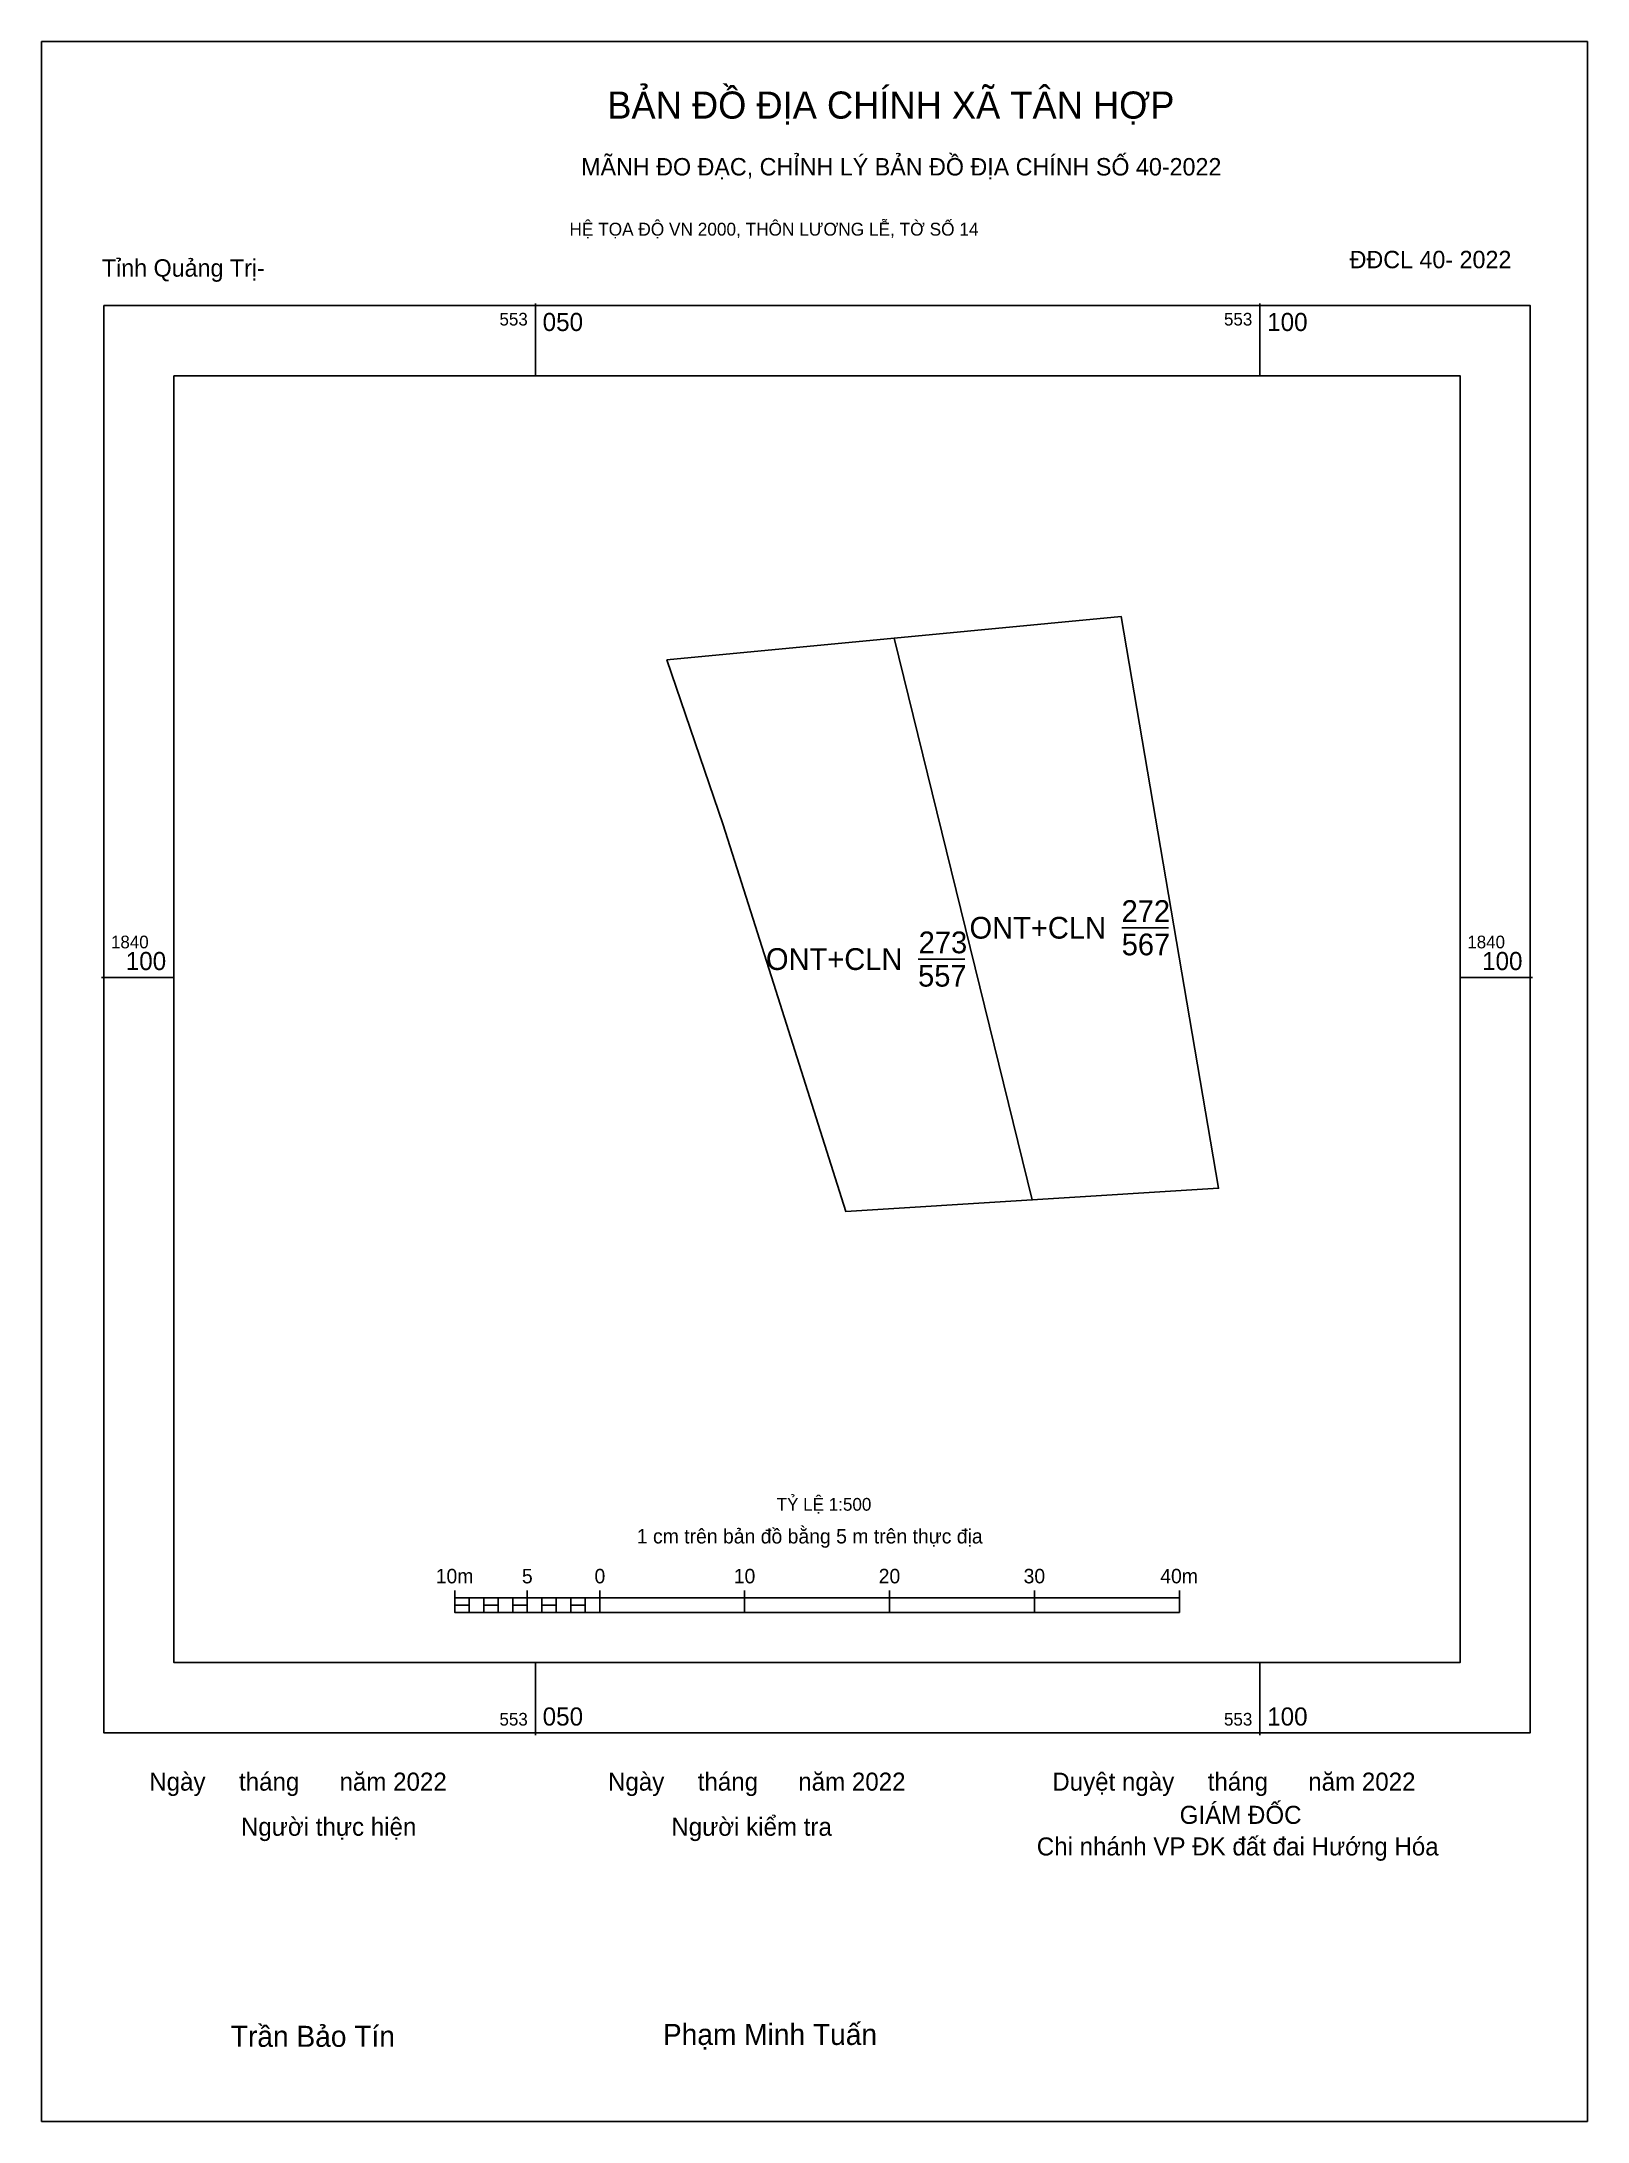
# Model space of a CAD drawing. Extents: x 553016 to 553123, y 1840021 to 1840165.
import ezdxf

# ---------------------------------------------------------------- set-up
doc = ezdxf.new("R2010")
doc.units = 0
for name, color, linetype in [('Level 10', 7, 'Continuous'), ('Level 13', 7, 'Continuous'), ('Level 15', 7, 'Continuous'), ('Level 27', 7, 'Continuous'), ('Level 6', 7, 'Continuous'), ('Level 62', 7, 'Continuous'), ('Level 63', 7, 'Continuous'), ('Level 9', 7, 'Continuous')]:
    doc.layers.add(name, color=color, linetype=linetype)

msp = doc.modelspace()

# ---------------------------------------------------------------- linework, layer by layer
at = {"layer": 'Level 10'}
for p, q in [((553090.46, 1840103.42), (553093.69, 1840103.42)), ((553076.41, 1840101.26), (553079.64, 1840101.26))]:
    msp.add_line(p, q, dxfattribs=at)
for points in [[(553084.29, 1840084.65), (553074.75, 1840123.39), (553090.42, 1840124.89), (553097.15, 1840085.45)], [(553074.75, 1840123.39), (553084.29, 1840084.65), (553071.43, 1840083.84), (553066.59, 1840099.09), (553062.96, 1840110.53), (553059.08, 1840121.89)]]:
    msp.add_lwpolyline(points, close=True, dxfattribs=at)
at = {"layer": 'Level 15'}
msp.add_lwpolyline([(553015.92, 1840164.54), (553122.6, 1840164.54), (553122.6, 1840021.09), (553015.92, 1840021.09)], close=True, dxfattribs=at)
at = {"layer": 'Level 27'}
for p, q in [((553074.75, 1840123.39), (553074.75, 1840123.39)), ((553059.08, 1840121.89), (553059.08, 1840121.89)), ((553062.96, 1840110.53), (553062.96, 1840110.53)), ((553066.59, 1840099.09), (553066.59, 1840099.09)), ((553084.29, 1840084.65), (553084.29, 1840084.65))]:
    msp.add_line(p, q, dxfattribs=at)
at = {"layer": 'Level 62'}
msp.add_lwpolyline([(553025.06, 1840141.49), (553113.81, 1840141.49), (553113.81, 1840052.73), (553025.06, 1840052.73)], close=True, dxfattribs=at)
at = {"layer": 'Level 63'}
for p, q in [((553050, 1840146.49), (553050, 1840141.49)), ((553100, 1840146.49), (553100, 1840141.49)), ((553020.06, 1840100), (553025.06, 1840100)), ((553113.81, 1840100), (553118.81, 1840100)), ((553044.44, 1840057.7), (553044.44, 1840056.2)), ((553049.44, 1840057.7), (553049.44, 1840056.2)), ((553054.44, 1840057.7), (553054.44, 1840056.2)), ((553064.44, 1840057.7), (553064.44, 1840056.2)), ((553074.44, 1840057.7), (553074.44, 1840056.2)), ((553084.44, 1840057.7), (553084.44, 1840056.2)), ((553094.44, 1840057.7), (553094.44, 1840056.2)), ((553044.44, 1840057.2), (553094.44, 1840057.2)), ((553044.44, 1840056.2), (553094.44, 1840056.2)), ((553045.44, 1840057.2), (553045.44, 1840056.2)), ((553046.44, 1840057.2), (553046.44, 1840056.2)), ((553047.44, 1840057.2), (553047.44, 1840056.2)), ((553048.44, 1840057.2), (553048.44, 1840056.2)), ((553049.44, 1840057.2), (553049.44, 1840056.2)), ((553050.44, 1840057.2), (553050.44, 1840056.2)), ((553051.44, 1840057.2), (553051.44, 1840056.2)), ((553052.44, 1840057.2), (553052.44, 1840056.2)), ((553053.44, 1840057.2), (553053.44, 1840056.2)), ((553054.44, 1840057.2), (553054.44, 1840056.2)), ((553050, 1840052.73), (553050, 1840047.73)), ((553100, 1840052.73), (553100, 1840047.73))]:
    msp.add_line(p, q, dxfattribs=at)
for points in [[(553020.21, 1840146.33), (553118.66, 1840146.33), (553118.66, 1840047.89), (553020.21, 1840047.89)], [(553044.44, 1840056.7), (553045.44, 1840056.7), (553045.44, 1840056.2), (553044.44, 1840056.2)], [(553044.44, 1840056.7), (553045.44, 1840056.7), (553045.44, 1840056.2), (553044.44, 1840056.2)], [(553046.44, 1840056.7), (553047.44, 1840056.7), (553047.44, 1840056.2), (553046.44, 1840056.2)], [(553048.44, 1840056.7), (553049.44, 1840056.7), (553049.44, 1840056.2), (553048.44, 1840056.2)], [(553050.44, 1840056.7), (553051.44, 1840056.7), (553051.44, 1840056.2), (553050.44, 1840056.2)], [(553052.44, 1840056.7), (553053.44, 1840056.7), (553053.44, 1840056.2), (553052.44, 1840056.2)]]:
    msp.add_lwpolyline(points, close=True, dxfattribs=at)

# ---------------------------------------------------------------- texts
at = {"layer": 'Level 13'}
for s, p in [('272', (553090.45, 1840103.82)), ('ONT+CLN', (553079.96, 1840102.67)), ('ONT+CLN', (553065.91, 1840100.51)), ('273', (553076.45, 1840101.66)), ('567', (553090.46, 1840101.52)), ('557', (553076.41, 1840099.36))]:
    msp.add_text(s, height=1.5, dxfattribs=at).set_placement(p)
at = {"layer": 'Level 6'}
msp.add_text('TỶ LỆ 1:500', height=0.879, dxfattribs=at).set_placement((553066.65, 1840063.21))
at = {"layer": 'Level 63'}
for s, height, p in [('BẢN ĐỒ ĐỊA CHÍNH XÃ TÂN HỢP', 1.8718, (553054.96, 1840159.23)), ('MÃNH ĐO ĐẠC, CHỈNH LÝ BẢN ĐỒ ĐỊA CHÍNH SỐ 40-2022', 1.2011, (553053.16, 1840155.31)), ('HỆ TỌA ĐỘ VN 2000, THÔN LƯƠNG LỄ, TỜ SỐ 14', 0.8891, (553052.35, 1840151.16)), ('553', 0.875, (553047.52, 1840144.96)), ('050', 1.25, (553050.5, 1840144.58)), ('553', 0.875, (553097.52, 1840144.96)), ('100', 1.25, (553100.5, 1840144.58)), ('1840', 0.875, (553020.71, 1840102)), ('100', 1.25, (553021.73, 1840100.5)), ('1840', 0.875, (553114.31, 1840102)), ('100', 1.25, (553115.33, 1840100.5)), ('1 cm trên bản đồ bằng 5 m trên thực địa', 1, (553057, 1840060.95)), ('10m', 1, (553043.12, 1840058.2)), ('5', 1, (553049.07, 1840058.2)), ('0', 1, (553054.08, 1840058.2)), ('10', 1, (553063.69, 1840058.2)), ('20', 1, (553073.69, 1840058.2)), ('30', 1, (553083.69, 1840058.2)), ('40m', 1, (553093.12, 1840058.2)), ('553', 0.875, (553047.52, 1840048.39)), ('050', 1.25, (553050.5, 1840048.39)), ('553', 0.875, (553097.52, 1840048.39)), ('100', 1.25, (553100.5, 1840048.39)), ('Ngày     tháng      năm 2022', 1.2442, (553023.35, 1840043.9)), ('Ngày     tháng      năm 2022', 1.2442, (553055.01, 1840043.9)), ('Duyệt ngày     tháng      năm 2022', 1.2442, (553085.67, 1840043.9)), ('GIÁM ĐỐC', 1.244, (553094.46, 1840041.61)), ('Người thực hiện', 1.2442, (553029.68, 1840040.79)), ('Người kiểm tra', 1.2442, (553059.38, 1840040.79)), ('Chi nhánh VP ĐK đất đai Hướng Hóa', 1.2442, (553084.6, 1840039.43)), ('Trần Bảo Tín', 1.4512, (553028.98, 1840026.23)), ('Phạm Minh Tuấn', 1.4512, (553058.8, 1840026.36))]:
    msp.add_text(s, height=height, dxfattribs=at).set_placement(p)
at = {"layer": 'Level 9'}
for s, p in [('Tỉnh Quảng Trị-', (553020.08, 1840148.33)), ('ĐĐCL 40- 2022', (553106.19, 1840148.91))]:
    msp.add_text(s, height=1.2011, dxfattribs=at).set_placement(p)

doc.saveas('drawing.dxf')
